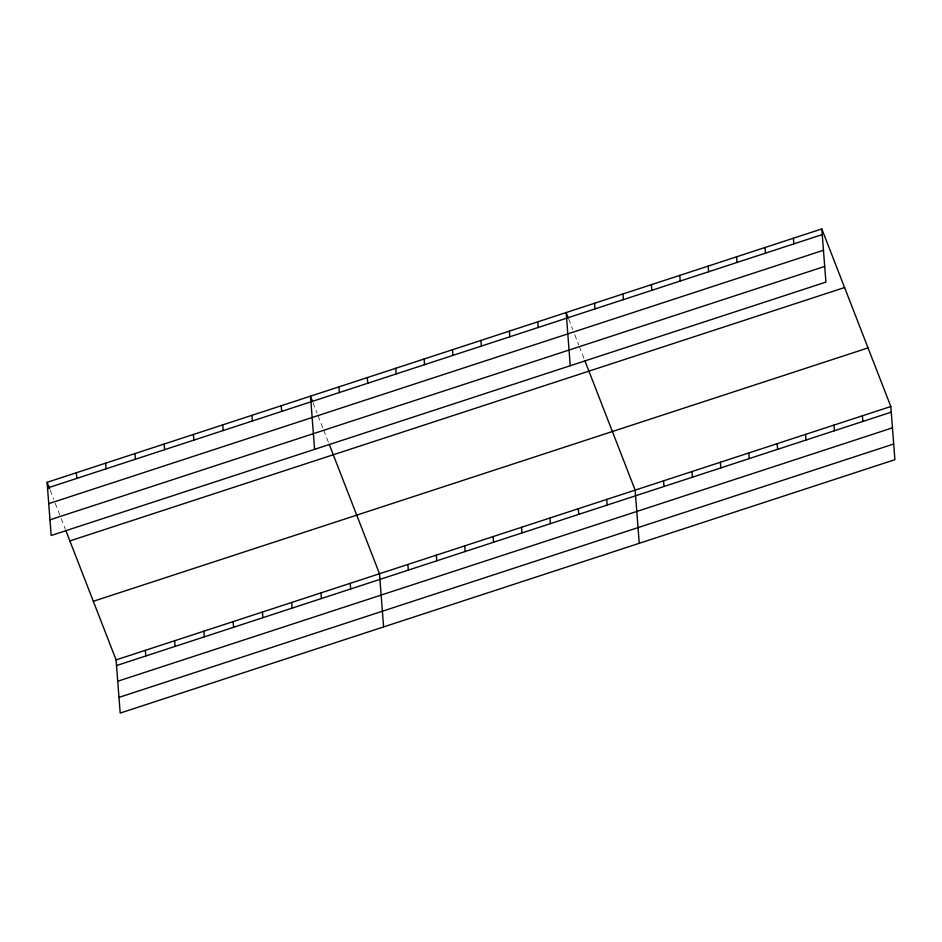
<?xml version="1.0" encoding="UTF-8"?>
<svg xmlns="http://www.w3.org/2000/svg" width="942" height="942" viewBox="0 0 942 942"><rect width="100%" height="100%" fill="white"/><g stroke="black" fill="none" stroke-linecap="round" stroke-linejoin="round"><path stroke-width="0.71" stroke-dasharray="4.71 3.53" d="M568.685 319.055L572.736 329.476M574.761 334.693L578.812 345.102M579.318 346.409L584.37 359.432M313.038 402.681L317.077 413.102M318.09 415.705L323.153 428.728M323.659 430.023L328.723 443.046M50.138 490.134L53.682 499.248M55.189 503.158L65.316 529.204"/><path stroke-width="1.41" d="M821.813 228.93L825.91 282.105L51.186 535.492L47.1 482.316L821.813 228.93L890.814 406.508L894.9 459.684L120.187 713.07L116.09 659.895L65.822 530.499M47.536 487.98L822.248 234.593M48.737 503.664L823.461 250.266M49.985 519.819L824.697 266.421M69.873 540.92L844.585 287.534M93.329 601.29L868.041 347.904M116.09 659.895L890.814 406.508M116.525 665.558L891.25 412.16M117.738 681.231L892.451 427.845M118.975 697.386L893.699 444M568.179 317.76L566.154 312.544L570.251 365.72M584.876 360.727L635.155 490.123L639.241 543.298M312.532 401.374L310.507 396.17L314.593 449.346M329.229 444.353L379.496 573.737L383.594 626.913M47.1 482.316L49.632 488.827M862.401 415.799L862.837 421.451M834 425.089L834.435 430.753M793.411 238.22L793.847 243.884M805.587 434.38L806.022 440.044M764.998 247.51L765.434 253.174M777.185 443.67L777.621 449.334M736.597 256.801L737.033 262.465M748.772 452.961L749.208 458.624M708.196 266.091L708.619 271.755M720.371 462.251L720.807 467.915M679.783 275.382L680.218 281.046M691.97 471.542L692.405 477.205M651.381 284.672L651.817 290.336M663.557 480.832L663.992 486.496M622.968 293.963L623.404 299.627M594.567 303.253L595.003 308.917M606.742 499.413L607.178 505.077M578.341 508.704L578.777 514.367M537.752 321.846L538.188 327.498M549.94 517.994L550.375 523.658M509.351 331.137L509.787 336.789M521.527 527.284L521.962 532.948M480.938 340.427L481.374 346.079M493.125 536.575L493.561 542.239M452.537 349.717L452.972 355.37M464.712 545.865L465.148 551.529M424.124 359.008L424.559 364.66M436.311 555.156L436.747 560.82M395.722 368.298L396.158 373.95M407.898 564.446L408.333 570.11M367.321 377.589L367.745 383.241M338.908 386.879L339.344 392.543M350.236 583.31L350.66 588.974M320.963 592.883L321.399 598.547M281.234 405.743L281.67 411.407M291.69 602.456L292.126 608.12M251.973 415.316L252.409 420.968M262.429 612.029L262.865 617.693M222.701 424.889L223.136 430.541M233.157 621.602L233.592 627.266M193.44 434.462L193.875 440.114M203.896 631.175L204.332 636.839M164.167 444.035L164.603 449.687M174.623 640.748L175.059 646.412M134.906 453.608L135.342 459.26M145.362 650.321L145.798 655.985M105.634 463.181L106.069 468.833M76.373 472.743L76.808 478.406"/></g></svg>
